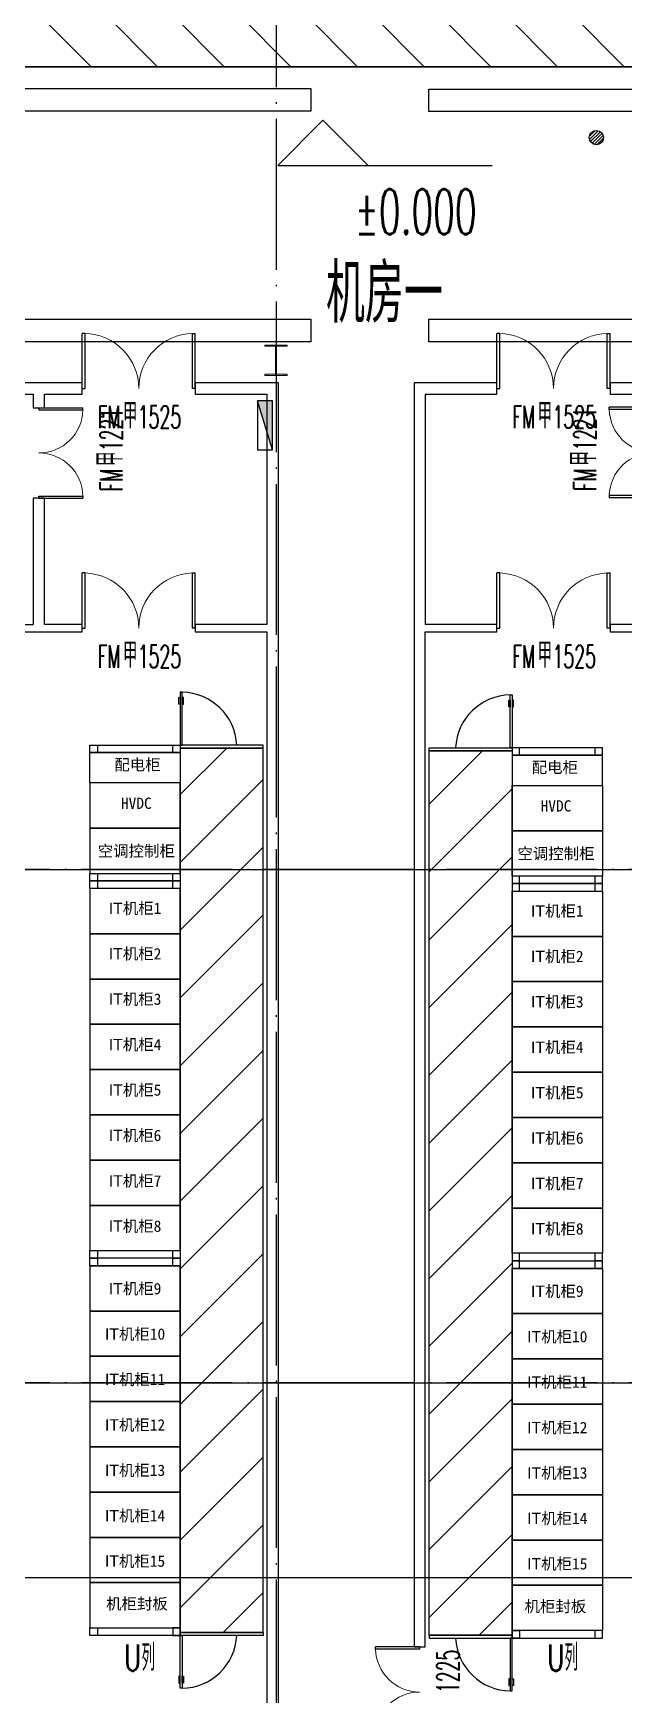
# Model space of a CAD drawing. Extents: x 758840 to 1108724, y -102573 to 143521.
# Drawn here: x 842113 to 849945, y 46652 to 68672 of the extents above; entities that cross this region are included whole.
import ezdxf
from ezdxf.xclip import XClip

# ---------------------------------------------------------------- set-up
doc = ezdxf.new("R2010")
doc.units = 0
doc.header["$LTSCALE"] = 1000
doc.header["$MEASUREMENT"] = 0
doc.linetypes.add('CENTER', pattern=[2, 1.25, -0.25, 0.25, -0.25])
doc.linetypes.add('DOTE', pattern=[2.42, 2, -0.2, 0.02, -0.2])
for name, color, linetype in [('00-云线', 7, 'Continuous'), ('01装修-房间名称', 7, 'Continuous'), ('02电气-设备基础', 252, 'Continuous'), ('0400-EQUIP-新建地漏', 7, 'Continuous'), ('AXIS', 3, 'Continuous'), ('DIM_ELEV', 3, 'Continuous'), ('DOOR_FIRE', 4, 'Continuous'), ('DOOR_FIRE_TEXT', 7, 'Continuous'), ('DOTE', 8, 'DOTE'), ('EQUIP_消火栓', 7, 'Continuous'), ('PUB_TEXT', 7, 'Continuous'), ('TB-框架', 4, 'Continuous'), ('WALL-MOVE', 6, 'Continuous'), ('电缆沟', 2, 'Continuous'), ('编号图层', 7, 'Continuous'), ('钢盖板', 6, 'Continuous')]:
    doc.layers.add(name, color=color, linetype=linetype)
doc.layers.add('钢柱', color=51, linetype='Continuous', lineweight=13)
doc.styles.add('_TCH_DIM', font='SIMPLEX.shx', dxfattribs={"width": 0.8, "bigfont": 'GBCBIG.shx'})
doc.styles.add('_TCH_DIM_T3', font='SIMPLEX', dxfattribs={"width": 0.705882, "bigfont": 'GBCBIG'})
doc.styles.add('_TCH_WINDOW', font='SIMPLEX.shx', dxfattribs={"width": 0.8, "height": 3.5, "bigfont": 'GBCBIG.shx'})
doc.styles.get("Standard").update_dxf_attribs({"font": 'gbenor.shx', "bigfont": 'gbcbig.shx'})
doc.styles.add('设计说明', font='tssdeng.shx', dxfattribs={"width": 0.7, "bigfont": 'tssdchn.shx'})

# ---------------------------------------------------------------- blocks, each defined once
blk = doc.blocks.new('新增地漏')
at = {"layer": '0400-EQUIP-新建地漏'}
h = blk.add_hatch(dxfattribs=at)
h.set_pattern_fill('ANSI31', color=2, scale=20)
h.set_pattern_definition([(45, (0, 0), (-22.4506403, 22.4506403), [])])
edge = h.paths.add_edge_path()
edge.add_arc((627718, 46450), 100, 0, 360)
at = {"layer": '0400-EQUIP-新建地漏', "color": 2}
blk.add_circle((627718, 46450), 100, dxfattribs=at)
blk = doc.blocks.new('A$C3F5E52AE')
at = {"layer": '0400-EQUIP-新建地漏', "xscale": 0.9400000000000001, "yscale": 0.9400000000000001, "zscale": 0.9400000000000001}
blk.add_blockref('新增地漏', (-627745, -66075, 0), dxfattribs=at)
blk = doc.blocks.new('$TwtSys$00000434')
for p, q in [((-0.5, 0.5), (-0.5, -0.5)), ((-0.5, -0.5), (0.5, 0.5)), ((0.5, 0.5), (-0.5, 0.5)), ((0.5, -0.5), (0.5, 0.5)), ((-0.5, -0.5), (0.5, -0.5))]:
    blk.add_line(p, q)
blk.add_solid([(0.5, -0.5), (0.5, 0.5), (-0.5, -0.5)])
blk = doc.blocks.new('消火栓-半栋')
at = {"layer": 'EQUIP_消火栓', "linetype": 'CENTER', "xscale": 650, "yscale": 200, "zscale": 650, "rotation": 89.99999499104368}
blk.add_blockref('$TwtSys$00000434', (56055, 19736), dxfattribs=at)
blk = doc.blocks.new('A$C675A25EF')
at = {"layer": '钢盖板'}
h = blk.add_hatch(dxfattribs=at)
h.set_pattern_fill('ANSI31', color=8, scale=5000, style=0)
h.set_pattern_definition([(45, (-316780.8, -189325), (-441.94174, 441.94174), [])])
h.paths.add_polyline_path([(56721, -23142), (62139, -23142), (62139, -23542), (56721, -23542)], flags=16)
h.paths.add_polyline_path([(62839, -23142), (171003, -23142), (171003, -23542), (62839, -23542)], flags=16)
h.paths.add_polyline_path([(171703, -23142), (177121, -23142), (177121, -23542), (171703, -23542)], flags=16)
h.paths.add_polyline_path([(177121, -47842), (177821, -47842), (177821, -24642), (178221, -24242), (211693, -24242), (211693, -25342), (211993, -25342), (211993, -24242), (216517, -24242), (216517, -25342), (216817, -25342), (216817, -24242), (216811, -24242), (216811, -23542), (177821, -23542), (177821, -23142), (216817, -23142), (216817, -21342), (216517, -21342), (216517, -22442), (211993, -22442), (211993, -21342), (211693, -21342), (211693, -22442), (192142, -22442), (192142, -21542), (194494, -21542), (194494, -20942), (184492, -20942), (184492, -21542), (185342, -21542), (185342, -22442), (169651, -22442), (169651, -21542), (171703, -21542), (171703, -20939), (161803, -20939), (161803, -21542), (162851, -21542), (162851, -22442), (143449, -22442), (143449, -21342), (143149, -21342), (143149, -22442), (138625, -22442), (138625, -21342), (138325, -21342), (138325, -22442), (95517, -22442), (95517, -21342), (95217, -21342), (95217, -22442), (90693, -22442), (90693, -21342), (90393, -21342), (90393, -22442), (70991, -22442), (70991, -21542), (72039, -21542), (72039, -20942), (62141, -20942), (62141, -21542), (64191, -21542), (64191, -22442), (48501, -22442), (48501, -21542), (49351, -21542), (49351, -20942), (39351, -20942), (39351, -21542), (41701, -21542), (41701, -22442), (22149, -22442), (22149, -21342), (21849, -21342), (21849, -22442), (17325, -22442), (17325, -21342), (17025, -21342), (17025, -22442), (17031, -22442), (17031, -23142), (56021, -23142), (56021, -23542), (17025, -23542), (17025, -25342), (17325, -25342), (17325, -24242), (21849, -24242), (21849, -25342), (22149, -25342), (22149, -24242), (55621, -24241), (56021, -24642), (56021, -47872), (56721, -47876), (56721, -24643), (57121, -24242), (64191, -24242), (64191, -25142), (62141, -25142), (62141, -25742), (72041, -25742), (72041, -25142), (70991, -25142), (70991, -24242), (90393, -24242), (90393, -25342), (90693, -25342), (90693, -24242), (95217, -24242), (95217, -25342), (95517, -25342), (95517, -24242), (138325, -24242), (138325, -25342), (138625, -25342), (138625, -24242), (143149, -24242), (143149, -25342), (143449, -25342), (143449, -24242), (162851, -24242), (162851, -25142), (161803, -25142), (161803, -25742), (171703, -25742), (171703, -25142), (169651, -25142), (169651, -24242), (176721, -24241), (177121, -24642)])
h.paths.add_polyline_path([(111433, -23142), (122409, -23142), (122409, -22442), (111433, -22442)], flags=16)
h.paths.add_polyline_path([(111433, -24242), (122409, -24242), (122409, -23542), (111433, -23542)], flags=16)
at = {"layer": '钢盖板', "color": 8}
blk.add_lwpolyline([(17031, -23142), (17031, -21342), (17331, -21342), (17331, -22442), (21851, -22442), (21851, -21342), (22151, -21342), (22151, -22442), (41701, -22442), (41701, -21542), (39351, -21542), (39351, -20942), (49351, -20942), (49351, -21542), (48501, -21542), (48501, -22442), (90391, -22442)], dxfattribs=at)
blk = doc.blocks.new('dlg')
at = {"layer": '电缆沟'}
blk.add_line((684656, 162715), (616411, 162715), dxfattribs=at)
blk = doc.blocks.new('TB-15Rack-DR')
at = {"layer": 'TB-框架', "ltscale": 5}
h = blk.add_hatch(dxfattribs=at)
h.set_pattern_fill('ANSI31', color=254, scale=400)
h.set_pattern_definition([(45, (-763025.4, -41621), (-449.0128, 449.0128), [])])
h.paths.add_polyline_path([(0, 11760), (-1100, 11760), (-1100, 40), (0, 40)])
at = {"layer": 'TB-框架', "color": 3}
for p, q in [((0, 11760), (-1100, 11760)), ((-2300, 4900), (-2300, 5000)), ((-2300, 5000), (-2200, 5000)), ((-2300, 4900), (-1100, 4900)), ((-2200, 4900), (-2300, 4900)), ((-1200, 5000), (-2200, 5000)), ((-2200, 5000), (-2200, 4900)), ((-1200, 5000), (-2200, 5000)), ((-1200, 4900), (-1200, 5000)), ((-1200, 5000), (-1100, 5000)), ((-1100, 4900), (-1200, 4900)), ((-1100, 5000), (-1100, 4900)), ((0, 40), (-1100, 40))]:
    blk.add_line(p, q, dxfattribs=at)
for points in [[(-1100, 12341), (-1120, 12341), (-1120, 12430), (-1100, 12430)], [(-1100, 11800), (-1077, 11800), (-1077, 12500), (-1100, 12500)], [(-1077, 12341), (-1057, 12341), (-1057, 12430), (-1077, 12430)], [(-2200, 11700), (-2300, 11700), (-2300, 11800), (-2200, 11800)], [(-2300, 11800), (-1100, 11800), (-1100, 11700), (-2300, 11700)], [(-1100, 11300), (-2300, 11300), (-2300, 11700), (-1100, 11700)], [(-1100, 11700), (-1200, 11700), (-1200, 11800), (-1100, 11800)], [(0, 11800), (-1100, 11800), (-1100, 11760), (0, 11760)], [(0, 11760), (-1100, 11760), (-1100, 40), (0, 40)], [(-2300, 10700), (-1100, 10700), (-1100, 11300), (-2300, 11300)], [(-2300, 10100), (-1100, 10100), (-1100, 10700), (-2300, 10700)], [(-2200, 10000), (-2300, 10000), (-2300, 10100), (-2200, 10100)], [(-2300, 10100), (-1100, 10100), (-1100, 10000), (-2300, 10000)], [(-2200, 9900), (-2300, 9900), (-2300, 10000), (-2200, 10000)], [(-2300, 10000), (-1100, 10000), (-1100, 9900), (-2300, 9900)], [(-1100, 10000), (-1200, 10000), (-1200, 10100), (-1100, 10100)], [(-1100, 9900), (-1200, 9900), (-1200, 10000), (-1100, 10000)], [(-2300, 9300), (-1100, 9300), (-1100, 9900), (-2300, 9900)], [(-2300, 8700), (-1100, 8700), (-1100, 9300), (-2300, 9300)], [(-2300, 8100), (-1100, 8100), (-1100, 8700), (-2300, 8700)], [(-2300, 7500), (-1100, 7500), (-1100, 8100), (-2300, 8100)], [(-2300, 6900), (-1100, 6900), (-1100, 7500), (-2300, 7500)], [(-2300, 6300), (-1100, 6300), (-1100, 6900), (-2300, 6900)], [(-2300, 5700), (-1100, 5700), (-1100, 6300), (-2300, 6300)], [(-2300, 5100), (-1100, 5100), (-1100, 5700), (-2300, 5700)], [(-2200, 5000), (-2300, 5000), (-2300, 5100), (-2200, 5100)], [(-1100, 5000), (-1200, 5000), (-1200, 5100), (-1100, 5100)], [(-2300, 4300), (-1100, 4300), (-1100, 4900), (-2300, 4900)], [(-2300, 3700), (-1100, 3700), (-1100, 4300), (-2300, 4300)], [(-2300, 3100), (-1100, 3100), (-1100, 3700), (-2300, 3700)], [(-2300, 2500), (-1100, 2500), (-1100, 3100), (-2300, 3100)], [(-2300, 1900), (-1100, 1900), (-1100, 2500), (-2300, 2500)], [(-2300, 1300), (-1100, 1300), (-1100, 1900), (-2300, 1900)], [(-2300, 700), (-1100, 700), (-1100, 1300), (-2300, 1300)], [(-2300, 100), (-1100, 100), (-1100, 700), (-2300, 700)], [(-2300, 100), (-1100, 100), (-1100, 0), (-2300, 0)], [(-2300, 100), (-2200, 100), (-2200, 0), (-2300, 0)], [(-1200, 0), (-1100, 0), (-1100, 100), (-1200, 100)], [(0, 0), (-1100, 0), (-1100, 40), (0, 40)], [(-1100, 0), (-1077, 0), (-1077, -700), (-1100, -700)], [(-1100, -541), (-1120, -541), (-1120, -630), (-1100, -630)], [(-1077, -541), (-1057, -541), (-1057, -630), (-1077, -630)]]:
    blk.add_lwpolyline(points, close=True, dxfattribs=at)
for centre, start, end in [((-1089, 11760), 3.0806, 89.0548), ((-1089, 40), 270.9452, 356.9194)]:
    blk.add_arc(centre, 740, start, end, dxfattribs=at)
at = {"layer": 'TB-框架', "color": 8, "lineweight": 5, "ltscale": 5, "char_height": 150, "width": 1200, "attachment_point": 5}
for s, insert in [('{\\fKaiTi|b0|i0|c134|p49;配电柜}', (-1668, 11532)), ('{\\fKaiTi|b0|i0|c134|p49;HVDC}', (-1683, 11028)), ('{\\fKaiTi|b0|i0|c134|p49;空调控制柜}', (-1683, 10389)), ('{\\fArial|b0|i0|c0|p34;IT\\fKaiTi|b0|i0|c134|p49;机柜1}', (-1700, 9629)), ('{\\fArial|b0|i0|c0|p34;IT\\fKaiTi|b0|i0|c134|p49;机柜2}', (-1700, 9027)), ('{\\fArial|b0|i0|c0|p34;IT\\fKaiTi|b0|i0|c134|p49;机柜3}', (-1700, 8425)), ('{\\fArial|b0|i0|c0|p34;IT\\fKaiTi|b0|i0|c134|p49;机柜4}', (-1700, 7823)), ('{\\fArial|b0|i0|c0|p34;IT\\fKaiTi|b0|i0|c134|p49;机柜5}', (-1700, 7221)), ('{\\fArial|b0|i0|c0|p34;IT\\fKaiTi|b0|i0|c134|p49;机柜6}', (-1700, 6619)), ('{\\fArial|b0|i0|c0|p34;IT\\fKaiTi|b0|i0|c134|p49;机柜7}', (-1700, 6017)), ('{\\fArial|b0|i0|c0|p34;IT\\fKaiTi|b0|i0|c134|p49;机柜8}', (-1700, 5417)), ('{\\fArial|b0|i0|c134|p34;IT\\fKaiTi|b0|i0|c134|p49;机柜9}', (-1700, 4589)), ('{\\fArial|b0|i0|c134|p34;IT\\fKaiTi|b0|i0|c134|p49;机柜10}', (-1700, 3987)), ('{\\fArial|b0|i0|c134|p34;IT\\fKaiTi|b0|i0|c134|p49;机柜11}', (-1700, 3385)), ('{\\fArial|b0|i0|c134|p34;IT\\fKaiTi|b0|i0|c134|p49;机柜12}', (-1700, 2783)), ('{\\fArial|b0|i0|c134|p34;IT\\fKaiTi|b0|i0|c134|p49;机柜13}', (-1700, 2181)), ('{\\fArial|b0|i0|c134|p34;IT\\fKaiTi|b0|i0|c134|p49;机柜14}', (-1700, 1579)), ('{\\fArial|b0|i0|c134|p34;IT\\fKaiTi|b0|i0|c134|p49;机柜15}', (-1700, 977)), ('{\\fKaiTi_GB2312|b0|i0|c134|p49;机柜封板}', (-1675, 412))]:
    blk.add_mtext(s, dxfattribs=dict(at, insert=insert))
blk = doc.blocks.new('TB-15Rack-DL')
at = {"layer": 'TB-框架', "ltscale": 5}
h = blk.add_hatch(dxfattribs=at)
h.set_pattern_fill('ANSI31', color=254, scale=400)
h.set_pattern_definition([(45, (-743434.3, -41621), (-449.0128, 449.0128), [])])
h.paths.add_polyline_path([(0, 11760), (1100, 11760), (1100, 40), (0, 40)])
at = {"layer": 'TB-框架', "color": 3}
for p, q in [((0, 11760), (1100, 11760)), ((1200, 5000), (1100, 5000)), ((1100, 5000), (1100, 4900)), ((2300, 4900), (1100, 4900)), ((1100, 4900), (1200, 4900)), ((1200, 5000), (2200, 5000)), ((1200, 4900), (1200, 5000)), ((1200, 5000), (2200, 5000)), ((2300, 5000), (2200, 5000)), ((2200, 5000), (2200, 4900)), ((2200, 4900), (2300, 4900)), ((2300, 4900), (2300, 5000)), ((0, 40), (1100, 40))]:
    blk.add_line(p, q, dxfattribs=at)
for points in [[(1077, 12341), (1057, 12341), (1057, 12430), (1077, 12430)], [(1100, 11800), (1077, 11800), (1077, 12500), (1100, 12500)], [(1100, 12341), (1120, 12341), (1120, 12430), (1100, 12430)], [(0, 11800), (1100, 11800), (1100, 11760), (0, 11760)], [(0, 11760), (1100, 11760), (1100, 40), (0, 40)], [(1100, 11700), (1200, 11700), (1200, 11800), (1100, 11800)], [(2300, 11800), (1100, 11800), (1100, 11700), (2300, 11700)], [(1100, 11300), (2300, 11300), (2300, 11700), (1100, 11700)], [(2200, 11700), (2300, 11700), (2300, 11800), (2200, 11800)], [(2300, 10700), (1100, 10700), (1100, 11300), (2300, 11300)], [(2300, 10100), (1100, 10100), (1100, 10700), (2300, 10700)], [(1100, 10000), (1200, 10000), (1200, 10100), (1100, 10100)], [(2300, 10100), (1100, 10100), (1100, 10000), (2300, 10000)], [(1100, 9900), (1200, 9900), (1200, 10000), (1100, 10000)], [(2300, 10000), (1100, 10000), (1100, 9900), (2300, 9900)], [(2200, 10000), (2300, 10000), (2300, 10100), (2200, 10100)], [(2200, 9900), (2300, 9900), (2300, 10000), (2200, 10000)], [(2300, 9300), (1100, 9300), (1100, 9900), (2300, 9900)], [(2300, 8700), (1100, 8700), (1100, 9300), (2300, 9300)], [(2300, 8100), (1100, 8100), (1100, 8700), (2300, 8700)], [(2300, 7500), (1100, 7500), (1100, 8100), (2300, 8100)], [(2300, 6900), (1100, 6900), (1100, 7500), (2300, 7500)], [(2300, 6300), (1100, 6300), (1100, 6900), (2300, 6900)], [(2300, 5700), (1100, 5700), (1100, 6300), (2300, 6300)], [(2300, 5100), (1100, 5100), (1100, 5700), (2300, 5700)], [(1100, 5000), (1200, 5000), (1200, 5100), (1100, 5100)], [(2200, 5000), (2300, 5000), (2300, 5100), (2200, 5100)], [(2300, 4300), (1100, 4300), (1100, 4900), (2300, 4900)], [(2300, 3700), (1100, 3700), (1100, 4300), (2300, 4300)], [(2300, 3100), (1100, 3100), (1100, 3700), (2300, 3700)], [(2300, 2500), (1100, 2500), (1100, 3100), (2300, 3100)], [(2300, 1900), (1100, 1900), (1100, 2500), (2300, 2500)], [(2300, 1300), (1100, 1300), (1100, 1900), (2300, 1900)], [(2300, 700), (1100, 700), (1100, 1300), (2300, 1300)], [(2300, 100), (1100, 100), (1100, 700), (2300, 700)], [(0, 0), (1100, 0), (1100, 40), (0, 40)], [(1100, 0), (1077, 0), (1077, -700), (1100, -700)], [(2300, 100), (1100, 100), (1100, 0), (2300, 0)], [(1200, 0), (1100, 0), (1100, 100), (1200, 100)], [(2300, 100), (2200, 100), (2200, 0), (2300, 0)], [(1077, -541), (1057, -541), (1057, -630), (1077, -630)], [(1100, -541), (1120, -541), (1120, -630), (1100, -630)]]:
    blk.add_lwpolyline(points, close=True, dxfattribs=at)
for centre, start, end in [((1089, 11760), 90.9452, 176.9194), ((1089, 40), 183.0806, 269.0548)]:
    blk.add_arc(centre, 740, start, end, dxfattribs=at)
at = {"layer": 'TB-框架', "color": 8, "lineweight": 5, "ltscale": 5, "char_height": 150, "width": 1200, "attachment_point": 5}
for s, insert in [('{\\fKaiTi|b0|i0|c134|p49;配电柜}', (1668, 11532)), ('{\\fKaiTi|b0|i0|c134|p49;HVDC}', (1683, 11028)), ('{\\fKaiTi|b0|i0|c134|p49;空调控制柜}', (1683, 10389)), ('{\\fArial|b0|i0|c0|p34;IT\\fKaiTi|b0|i0|c134|p49;机柜1}', (1700, 9629)), ('{\\fArial|b0|i0|c0|p34;IT\\fKaiTi|b0|i0|c134|p49;机柜2}', (1700, 9027)), ('{\\fArial|b0|i0|c0|p34;IT\\fKaiTi|b0|i0|c134|p49;机柜3}', (1700, 8425)), ('{\\fArial|b0|i0|c0|p34;IT\\fKaiTi|b0|i0|c134|p49;机柜4}', (1700, 7823)), ('{\\fArial|b0|i0|c0|p34;IT\\fKaiTi|b0|i0|c134|p49;机柜5}', (1700, 7221)), ('{\\fArial|b0|i0|c0|p34;IT\\fKaiTi|b0|i0|c134|p49;机柜6}', (1700, 6619)), ('{\\fArial|b0|i0|c0|p34;IT\\fKaiTi|b0|i0|c134|p49;机柜7}', (1700, 6017)), ('{\\fArial|b0|i0|c0|p34;IT\\fKaiTi|b0|i0|c134|p49;机柜8}', (1700, 5417)), ('{\\fArial|b0|i0|c134|p34;IT\\fKaiTi|b0|i0|c134|p49;机柜9}', (1700, 4589)), ('{\\fArial|b0|i0|c134|p34;IT\\fKaiTi|b0|i0|c134|p49;机柜10}', (1700, 3987)), ('{\\fArial|b0|i0|c134|p34;IT\\fKaiTi|b0|i0|c134|p49;机柜11}', (1700, 3385)), ('{\\fArial|b0|i0|c134|p34;IT\\fKaiTi|b0|i0|c134|p49;机柜12}', (1700, 2783)), ('{\\fArial|b0|i0|c134|p34;IT\\fKaiTi|b0|i0|c134|p49;机柜13}', (1700, 2181)), ('{\\fArial|b0|i0|c134|p34;IT\\fKaiTi|b0|i0|c134|p49;机柜14}', (1700, 1579)), ('{\\fArial|b0|i0|c134|p34;IT\\fKaiTi|b0|i0|c134|p49;机柜15}', (1700, 977)), ('{\\fKaiTi_GB2312|b0|i0|c134|p49;机柜封板}', (1675, 412))]:
    blk.add_mtext(s, dxfattribs=dict(at, insert=insert))
blk = doc.blocks.new('$DorLib2D$00000002')
for p, q in [((-0.5, 0), (-0.5, 0.4875)), ((-0.475, 0.4875), (-0.5, 0.4875)), ((-0.475, 0), (-0.475, 0.4875)), ((0.475, 0), (0.475, 0.4875)), ((0.475, 0.4875), (0.5, 0.4875)), ((0.5, 0), (0.5, 0.4875)), ((-0.5, 0), (-0.475, 0)), ((0.5, 0), (0.475, 0))]:
    blk.add_line(p, q)
at = {"lineweight": 13}
for centre, start, end in [((-0.4875, 0), 0, 88.53072), ((0.4875, 0), 91.46928, 180)]:
    blk.add_arc(centre, 0.4875, start, end, dxfattribs=at)

msp = doc.modelspace()

# ---------------------------------------------------------------- linework, layer by layer
at = {"layer": '02电气-设备基础'}
for points in [[(845796.74, 67638.53), (827452.74, 67638.53), (827452.74, 67938.53), (845796.74, 67938.53)], [(865704.28, 67632.53), (847360.28, 67632.53), (847360.28, 67932.53), (865704.28, 67932.53)], [(845796.74, 64582.52), (792096.74, 64582.52), (792096.74, 64882.52), (845796.74, 64882.52)], [(901460.28, 64582.52), (847360.28, 64582.52), (847360.28, 64882.52), (901460.28, 64882.52)]]:
    msp.add_lwpolyline(points, close=True, dxfattribs=at)
at = {"layer": 'AXIS', "color": 252, "linetype": 'ByBlock'}
for p, q in [((771533.02, 57587.52), (914933.02, 57587.52)), ((771533.02, 50787.52), (914933.02, 50787.52))]:
    msp.add_line(p, q, dxfattribs=at)
at = {"layer": 'DIM_ELEV'}
for p, q in [((845955.57, 67518.19), (845355.57, 66918.19)), ((845955.57, 67518.19), (846555.57, 66918.19)), ((845355.57, 66918.19), (848200.37, 66918.19))]:
    msp.add_line(p, q, dxfattribs=at)
at = {"layer": 'DOTE'}
for p, q in [((845333.02, 103837.52), (845333.02, 34437.52)), ((914933.02, 57587.52), (775066.25, 57587.52)), ((914933.02, 50787.52), (775066.25, 50787.52))]:
    msp.add_line(p, q, dxfattribs=at)
at = {"layer": 'WALL-MOVE'}
for p, q in [((842188.06, 64037.54), (827162.57, 64037.54)), ((827162.57, 63887.54), (842113.06, 63887.54)), ((842113.06, 63887.54), (842113.06, 63708.75)), ((842763.06, 64037.54), (842188.06, 64037.54)), ((842263.06, 63708.75), (842263.06, 63887.54)), ((842263.06, 63887.54), (842763.06, 63887.54)), ((842763.06, 63887.54), (842763.06, 64037.54)), ((845363.02, 64037.54), (844263.06, 64037.54)), ((844263.06, 64037.54), (844263.06, 63887.54)), ((844263.06, 63887.54), (845213.02, 63887.54)), ((845213.02, 63887.54), (845213.02, 60837.52)), ((845363.02, 64037.54), (845363.02, 60787.52)), ((847163.02, 64037.54), (847163.02, 60787.52)), ((848262.98, 64037.54), (847163.02, 64037.54)), ((847313.02, 63887.54), (847313.02, 60837.52)), ((847313.02, 63887.54), (848262.98, 63887.54)), ((848262.98, 63887.54), (848262.98, 64037.54)), ((850337.98, 64037.54), (849762.98, 64037.54)), ((849762.98, 64037.54), (849762.98, 63887.54)), ((849762.98, 63887.54), (850262.98, 63887.54)), ((842113.06, 63708.75), (842263.06, 63708.75)), ((842263.06, 62508.75), (842113.06, 62508.75)), ((842113.06, 62508.75), (842113.06, 60837.52)), ((842263.06, 60837.52), (842263.06, 62508.75)), ((845363.02, 60787.52), (845363.02, 45887.52)), ((847163.02, 60787.52), (847163.02, 47287.52)), ((845213.02, 60737.52), (845213.02, 45887.52)), ((847313.02, 47287.52), (847313.02, 60737.52)), ((847163.02, 47287.52), (847313.02, 47287.52))]:
    msp.add_line(p, q, dxfattribs=at)
at = {"layer": 'WALL-MOVE', "color": 2}
for p, q in [((818338.02, 60837.52), (842113.06, 60837.52)), ((842763.06, 60837.52), (842263.06, 60837.52)), ((842763.06, 60737.52), (842763.06, 60837.52)), ((845213.02, 60837.52), (844263.06, 60837.52)), ((844263.06, 60837.52), (844263.06, 60737.52)), ((848262.98, 60837.52), (847313.02, 60837.52)), ((848262.98, 60737.52), (848262.98, 60837.52)), ((850262.98, 60837.52), (849762.98, 60837.52)), ((849762.98, 60837.52), (849762.98, 60737.52)), ((818263.02, 60737.52), (842188.06, 60737.52)), ((842188.06, 60737.52), (842763.06, 60737.52)), ((844263.06, 60737.52), (845213.02, 60737.52)), ((847313.02, 60737.52), (848262.98, 60737.52)), ((849762.98, 60737.52), (850337.98, 60737.52))]:
    msp.add_line(p, q, dxfattribs=at)
at = {"layer": '钢柱'}
msp.add_lwpolyline([(845338.02, 64523.52), (845483.02, 64523.52), (845483.02, 64537.52), (845183.02, 64537.52), (845183.02, 64523.52), (845328.02, 64523.52), (845328.02, 64151.52), (845183.02, 64151.52), (845183.02, 64137.52), (845483.02, 64137.52), (845483.02, 64151.52), (845338.02, 64151.52), (845338.02, 64523.52)], dxfattribs=at)
at = {"layer": '钢盖板', "color": 8}
msp.add_lwpolyline([(806843.02, 68927.64), (806843.02, 67127.75), (807143.02, 67127.75), (807143.02, 68227.64), (811663.02, 68227.64), (811663.02, 67127.75), (811963.02, 67127.75), (811963.02, 68227.64), (880203.02, 68227.64), (880203.02, 67127.75), (880503.02, 67127.75), (880503.02, 68227.64), (885023.02, 68227.64), (885023.02, 67127.75), (885323.02, 67127.75), (885323.02, 68227.64), (901245.02, 68227.64), (901245.02, 68927.64), (852653.02, 68927.64), (852653.02, 69327.64), (901245.02, 69327.64)], dxfattribs=at)

# ---------------------------------------------------------------- block references
msp.add_blockref('消火栓-半栋', (789133.02, 43737.52))
at = {"layer": '00-云线', "ltscale": 5}
msp.add_blockref('A$C3F5E52AE', (887272.29, 89700.18), dxfattribs=at)
at = {"layer": 'DOOR_FIRE', "yscale": 1500}
for p, xscale, zscale in [((843513.06, 63962.54), 1500, 150), ((843513.06, 60787.52), 1500, 100), ((849012.98, 60787.52), -1500, 100)]:
    msp.add_blockref('$DorLib2D$00000002', p, dxfattribs=dict(at, xscale=xscale, zscale=zscale))
at = {"layer": 'DOOR_FIRE', "zscale": 150}
for p, xscale, yscale, rotation in [((849012.98, 63962.54), 1500, -1500, 180), ((842188.06, 63108.75), 1200, 1200, 270), ((850337.98, 63114.74), 1200, -1200, 270), ((847238.02, 46687.52), 1200, -1200, 270)]:
    msp.add_blockref('$DorLib2D$00000002', p, dxfattribs=dict(at, xscale=xscale, yscale=yscale, rotation=rotation))
at = {"layer": 'TB-框架', "color": 254}
for name, p in [('TB-15Rack-DR', (845163.66, 47437.52)), ('TB-15Rack-DL', (847363.1, 47402.52))]:
    msp.add_blockref(name, p, dxfattribs=at)
at = {"layer": '电缆沟', "color": 250}
ref = msp.add_blockref('dlg', (195546.85, -94487.22), dxfattribs=at)
XClip(ref).set_block_clipping_path([(593286.1732931416, 142691.8646106179), (716986.1733082433, 211143.5433225089)])
at = {"layer": '钢盖板', "color": 8}
ref = msp.add_blockref('A$C675A25EF', (789811.69, 45785.61), dxfattribs=dict(at, xscale=-1, rotation=180))
XClip(ref).set_block_clipping_path([(-928.670863559, -70942.9526504109), (122721.3291515426, 2298.0898296545)])

# ---------------------------------------------------------------- texts
at = {"layer": '01装修-房间名称', "style": '设计说明', "width": 0.7}
msp.add_text('机房一', height=777.574, dxfattribs=at).set_placement((845995.42, 64834.39))
at = {"layer": 'DOOR_FIRE_TEXT', "style": '_TCH_WINDOW'}
for s, height, width, p in [('FM', 297.5, 0.564706, (842966.76, 63437.54)), ('甲', 337.59, 0.8, (843302.76, 63437.54)), ('1525', 297.5, 0.564706, (843499.36, 63437.54)), ('FM', 297.5, 0.564706, (848466.69, 63437.54)), ('甲', 337.59, 0.8, (848802.69, 63437.54)), ('1525', 297.5, 0.564706, (848999.28, 63437.54)), ('FM', 297.5, 0.564706, (842966.76, 60262.52)), ('甲', 337.59, 0.8, (843302.76, 60262.52)), ('1525', 297.5, 0.564706, (843499.36, 60262.52)), ('FM', 297.5, 0.564706, (848466.69, 60262.52)), ('甲', 337.59, 0.8, (848802.69, 60262.52)), ('1525', 297.5, 0.564706, (848999.28, 60262.52))]:
    msp.add_text(s, height=height, dxfattribs=dict(at, width=width)).set_placement(p)
for s, height, width, p in [('1221', 297.5, 0.564706, (843297.86, 63131.05)), ('1221', 297.5, 0.564706, (849578.18, 63137.04)), ('甲', 337.59, 0.8, (843297.86, 62934.45)), ('甲', 337.59, 0.8, (849578.18, 62940.45)), ('FM', 297.5, 0.564706, (843297.86, 62598.45)), ('FM', 297.5, 0.564706, (849578.18, 62604.45)), ('1225', 297.5, 0.564706, (847763.02, 46673.82))]:
    msp.add_text(s, height=height, rotation=90, dxfattribs=dict(at, width=width)).set_placement(p)
at = {"layer": 'PUB_TEXT', "style": '_TCH_DIM', "width": 0.564706}
msp.add_text('%%P0.000', height=595, dxfattribs=at).set_placement((846380.37, 66008.19))
at = {"layer": '编号图层', "color": 8, "style": '_TCH_DIM_T3', "width": 0.705882}
msp.add_text('U列', height=350, rotation=0.000002, dxfattribs=at).set_placement((843316.41, 46969.72))
msp.add_text('U列', height=350, dxfattribs=at).set_placement((848927.2, 46969.72))

doc.saveas('drawing.dxf')
